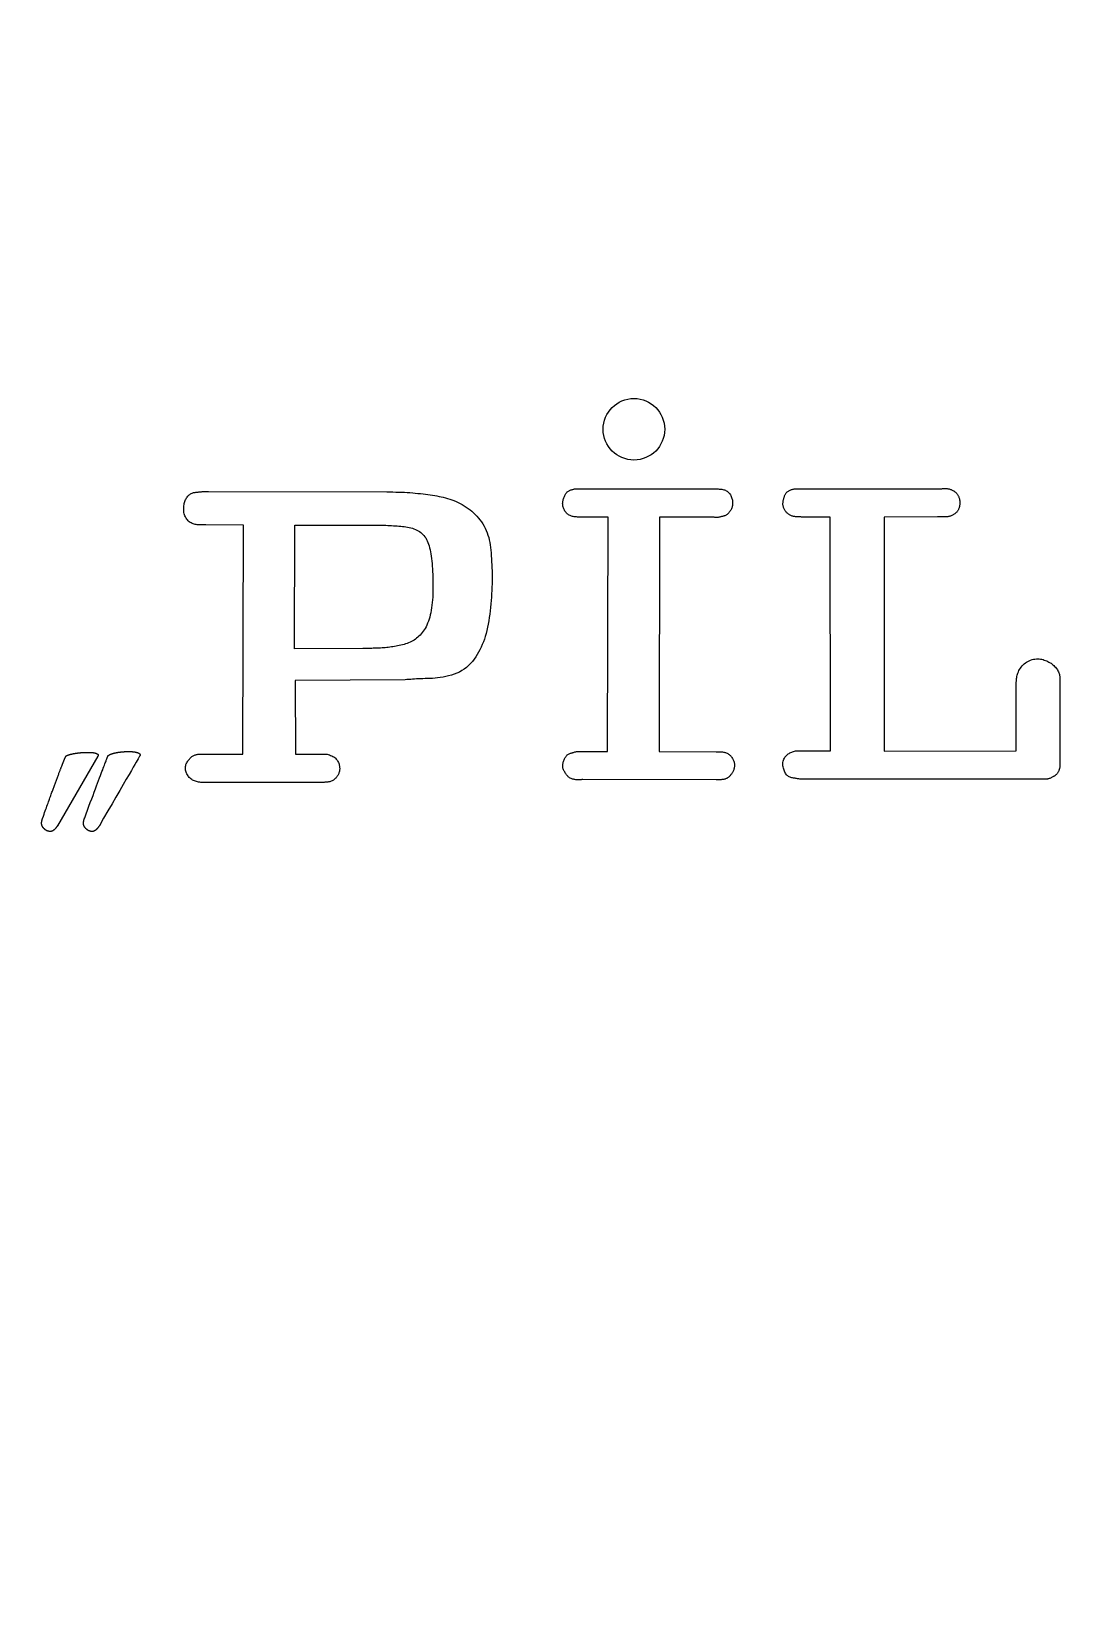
# Model space of a CAD drawing. Extents: x -19.1 to 19.1, y -19.1 to 19.1.
# Drawn here: x -3.74 to 0.5, y -12.07 to -5.72 of the extents above; entities that cross this region are included whole.
import ezdxf

# ---------------------------------------------------------------- set-up
doc = ezdxf.new("R2010")
doc.units = 0
doc.header["$LTSCALE"] = 32.67
doc.layers.add('G_OM_TRIE_D_ESQUISSE__ISO_', color=7, linetype='Continuous')
doc.layers.add('VISIBLE__ISO_', color=7, linetype='Continuous')

msp = doc.modelspace()

# ---------------------------------------------------------------- linework, layer by layer
at = {"layer": 'G_OM_TRIE_D_ESQUISSE__ISO_', "color": 7, "linetype": 'Continuous'}
msp.add_circle((0, 0), 18.9, dxfattribs=at)
at = {"layer": 'VISIBLE__ISO_', "color": 7, "linetype": 'Continuous'}
for p, q in [((-1.515, -7.5622), (-0.9849, -7.5618)), ((-0.6304, -7.5621), (-0.0646, -7.5614)), ((-3.0203, -7.5729), (-2.3009, -7.5741)), ((-1.4076, -7.6762), (-1.509, -7.6763)), ((-1.4104, -8.6221), (-1.4076, -7.6762)), ((-1.2012, -7.6762), (-1.2019, -8.6221)), ((-0.984, -7.6761), (-1.2012, -7.6762)), ((-0.5115, -7.6761), (-0.6281, -7.6755)), ((-0.5101, -8.6186), (-0.5115, -7.6761)), ((-0.2936, -7.6758), (-0.2945, -8.6206)), ((-0.0793, -7.6754), (-0.2936, -7.6758)), ((-2.8796, -7.708), (-3.0315, -7.7076)), ((-2.8822, -8.633), (-2.8796, -7.708)), ((-2.6732, -8.2076), (-2.673, -7.7087)), ((-2.673, -7.7087), (-2.3211, -7.7082)), ((-2.3975, -8.2062), (-2.6732, -8.2076)), ((-2.2274, -8.3321), (-2.6707, -8.3358)), ((-2.6707, -8.3358), (-2.6692, -8.633)), ((0.2382, -8.6186), (0.2384, -8.3562)), ((0.4152, -8.3553), (0.4148, -8.6637)), ((-3.4675, -8.6408), (-3.6303, -8.921)), ((-3.0577, -8.6326), (-2.8822, -8.633)), ((-2.6692, -8.633), (-2.5422, -8.6321)), ((-1.5151, -8.622), (-1.4104, -8.6221)), ((-1.2019, -8.6221), (-0.9719, -8.6229)), ((-0.6481, -8.6186), (-0.5101, -8.6186)), ((-0.2945, -8.6206), (0.2382, -8.6186)), ((-2.5662, -8.7463), (-3.0518, -8.7462)), ((-0.9719, -8.7362), (-1.5106, -8.735)), ((0.344, -8.7334), (-0.6314, -8.7337))]:
    msp.add_line(p, q, dxfattribs=at)
for points in [[(-1.509, -7.6763), (-1.5122, -7.6762), (-1.5155, -7.6762), (-1.5187, -7.6761), (-1.522, -7.6759), (-1.5253, -7.6758), (-1.5286, -7.6756), (-1.5319, -7.6755), (-1.5352, -7.6752), (-1.5386, -7.675), (-1.5419, -7.6746), (-1.5453, -7.6742), (-1.5487, -7.6736), (-1.552, -7.6729), (-1.5553, -7.672), (-1.5585, -7.671), (-1.5616, -7.6696), (-1.5646, -7.6681), (-1.5675, -7.6663), (-1.5703, -7.6642), (-1.573, -7.662), (-1.5756, -7.6596), (-1.578, -7.657), (-1.5802, -7.6543), (-1.5822, -7.6514), (-1.5841, -7.6484), (-1.5858, -7.6453), (-1.5873, -7.6422), (-1.5886, -7.6389), (-1.5896, -7.6356), (-1.5904, -7.6322), (-1.591, -7.6289), (-1.5914, -7.6254), (-1.5915, -7.622), (-1.5914, -7.6186), (-1.591, -7.6152), (-1.5905, -7.6118), (-1.5898, -7.6085), (-1.5889, -7.6051), (-1.588, -7.6018), (-1.5869, -7.5986), (-1.5857, -7.5953), (-1.5845, -7.5922), (-1.5831, -7.5892), (-1.5817, -7.5862), (-1.5801, -7.5834), (-1.5784, -7.5808), (-1.5766, -7.5784), (-1.5747, -7.5762), (-1.5727, -7.5742), (-1.5705, -7.5724), (-1.5682, -7.5709), (-1.5659, -7.5695), (-1.5635, -7.5683), (-1.561, -7.5672), (-1.5585, -7.5662), (-1.556, -7.5654), (-1.5535, -7.5646), (-1.551, -7.5639), (-1.5484, -7.5633), (-1.5459, -7.5628), (-1.5434, -7.5624), (-1.5409, -7.562), (-1.5383, -7.5618), (-1.5358, -7.5616), (-1.5332, -7.5615), (-1.5306, -7.5615), (-1.528, -7.5615), (-1.5254, -7.5616), (-1.5228, -7.5617), (-1.5202, -7.5619), (-1.5176, -7.562), (-1.515, -7.5622)], [(-0.9849, -7.5618), (-0.9815, -7.5618), (-0.978, -7.5618), (-0.9746, -7.5619), (-0.9711, -7.5619), (-0.9675, -7.562), (-0.964, -7.5622), (-0.9603, -7.5625), (-0.9567, -7.5628), (-0.9529, -7.5632), (-0.9491, -7.5637), (-0.9454, -7.5644), (-0.9416, -7.5653), (-0.938, -7.5664), (-0.9344, -7.5677), (-0.931, -7.5694), (-0.9278, -7.5713), (-0.9248, -7.5737), (-0.9219, -7.5763), (-0.9193, -7.5792), (-0.917, -7.5824), (-0.9148, -7.5857), (-0.9129, -7.5892), (-0.9112, -7.5928), (-0.9097, -7.5965), (-0.9084, -7.6002), (-0.9073, -7.6039), (-0.9065, -7.6076), (-0.9059, -7.6113), (-0.9055, -7.615), (-0.9054, -7.6186), (-0.9055, -7.6222), (-0.9057, -7.6257), (-0.9063, -7.6292), (-0.907, -7.6325), (-0.9079, -7.6358), (-0.909, -7.639), (-0.9103, -7.6422), (-0.9118, -7.6452), (-0.9134, -7.6481), (-0.9151, -7.6509), (-0.917, -7.6535), (-0.9189, -7.6561), (-0.921, -7.6585), (-0.9231, -7.6607), (-0.9254, -7.6628), (-0.9276, -7.6647), (-0.9299, -7.6663), (-0.9322, -7.6678), (-0.9346, -7.669), (-0.9369, -7.6701), (-0.9392, -7.671), (-0.9416, -7.6717), (-0.9439, -7.6723), (-0.9461, -7.6729), (-0.9484, -7.6734), (-0.9506, -7.6739), (-0.9528, -7.6745), (-0.955, -7.675), (-0.9571, -7.6755), (-0.9592, -7.676), (-0.9613, -7.6765), (-0.9634, -7.6769), (-0.9654, -7.6772), (-0.9675, -7.6774), (-0.9696, -7.6775), (-0.9716, -7.6775), (-0.9737, -7.6774), (-0.9757, -7.6772), (-0.9778, -7.677), (-0.9799, -7.6767), (-0.9819, -7.6764), (-0.984, -7.6761)], [(-0.6281, -7.6755), (-0.6304, -7.6754), (-0.6327, -7.6753), (-0.6351, -7.6753), (-0.6374, -7.6752), (-0.6398, -7.6751), (-0.6422, -7.675), (-0.6446, -7.6748), (-0.6471, -7.6747), (-0.6496, -7.6745), (-0.6521, -7.6743), (-0.6547, -7.674), (-0.6573, -7.6736), (-0.6599, -7.6731), (-0.6625, -7.6725), (-0.6651, -7.6718), (-0.6677, -7.6709), (-0.6703, -7.6698), (-0.6729, -7.6685), (-0.6754, -7.667), (-0.6779, -7.6654), (-0.6804, -7.6637), (-0.6827, -7.6618), (-0.685, -7.6598), (-0.6872, -7.6576), (-0.6893, -7.6554), (-0.6913, -7.6531), (-0.6932, -7.6506), (-0.6949, -7.6481), (-0.6965, -7.6456), (-0.6979, -7.643), (-0.6991, -7.6404), (-0.7001, -7.6377), (-0.7009, -7.635), (-0.7016, -7.6323), (-0.7021, -7.6296), (-0.7024, -7.627), (-0.7025, -7.6243), (-0.7025, -7.6217), (-0.7024, -7.6191), (-0.7022, -7.6166), (-0.7019, -7.6141), (-0.7016, -7.6116), (-0.7011, -7.6092), (-0.7006, -7.6068), (-0.7, -7.6044), (-0.6994, -7.602), (-0.6987, -7.5996), (-0.698, -7.5972), (-0.6973, -7.5948), (-0.6965, -7.5923), (-0.6957, -7.5899), (-0.6947, -7.5875), (-0.6937, -7.5851), (-0.6924, -7.5828), (-0.691, -7.5806), (-0.6893, -7.5784), (-0.6875, -7.5764), (-0.6854, -7.5745), (-0.6831, -7.5727), (-0.6807, -7.571), (-0.6782, -7.5695), (-0.6755, -7.5681), (-0.6729, -7.5668), (-0.6702, -7.5657), (-0.6675, -7.5647), (-0.6648, -7.5639), (-0.6621, -7.5632), (-0.6595, -7.5626), (-0.6569, -7.5621), (-0.6543, -7.5618), (-0.6517, -7.5615), (-0.6492, -7.5613), (-0.6468, -7.5613), (-0.6444, -7.5612), (-0.642, -7.5613), (-0.6396, -7.5614), (-0.6373, -7.5615), (-0.635, -7.5617), (-0.6327, -7.5619), (-0.6304, -7.5621)], [(-0.0646, -7.5614), (-0.0618, -7.5612), (-0.059, -7.561), (-0.0562, -7.5608), (-0.0534, -7.5606), (-0.0506, -7.5605), (-0.0479, -7.5605), (-0.0451, -7.5606), (-0.0424, -7.5607), (-0.0397, -7.561), (-0.0371, -7.5613), (-0.0344, -7.5618), (-0.0318, -7.5623), (-0.0292, -7.563), (-0.0267, -7.5638), (-0.0242, -7.5647), (-0.0218, -7.5656), (-0.0194, -7.5667), (-0.017, -7.5679), (-0.0147, -7.5692), (-0.0125, -7.5705), (-0.0104, -7.572), (-0.0083, -7.5736), (-0.0063, -7.5752), (-0.0044, -7.577), (-0.0026, -7.5789), (-0.0009, -7.5808), (0.0007, -7.5828), (0.0022, -7.585), (0.0036, -7.5872), (0.0049, -7.5894), (0.006, -7.5918), (0.0071, -7.5942), (0.008, -7.5966), (0.0088, -7.5991), (0.0095, -7.6017), (0.0101, -7.6043), (0.0106, -7.6069), (0.011, -7.6094), (0.0112, -7.612), (0.0114, -7.6145), (0.0114, -7.617), (0.0114, -7.6195), (0.0113, -7.6219), (0.0111, -7.6244), (0.0108, -7.6267), (0.0104, -7.6291), (0.01, -7.6315), (0.0094, -7.6338), (0.0089, -7.6362), (0.0082, -7.6386), (0.0075, -7.6409), (0.0066, -7.6432), (0.0057, -7.6454), (0.0046, -7.6476), (0.0034, -7.6498), (0.002, -7.6518), (0.0005, -7.6538), (-0.0011, -7.6557), (-0.0029, -7.6575), (-0.0048, -7.6592), (-0.0068, -7.6608), (-0.0089, -7.6624), (-0.0112, -7.6639), (-0.0135, -7.6654), (-0.0159, -7.6668), (-0.0184, -7.6681), (-0.0209, -7.6694), (-0.0235, -7.6705), (-0.0262, -7.6716), (-0.0289, -7.6725), (-0.0316, -7.6733), (-0.0344, -7.6739), (-0.0372, -7.6744), (-0.04, -7.6747), (-0.0429, -7.675), (-0.0457, -7.6751), (-0.0485, -7.6751), (-0.0514, -7.6751), (-0.0542, -7.6751), (-0.0571, -7.6751), (-0.0599, -7.6751), (-0.0627, -7.6751), (-0.0655, -7.6751), (-0.0682, -7.6751), (-0.071, -7.6752), (-0.0738, -7.6752), (-0.0765, -7.6753), (-0.0793, -7.6754)], [(-3.0315, -7.7076), (-3.0347, -7.7077), (-3.038, -7.7077), (-3.0413, -7.7077), (-3.0446, -7.7077), (-3.048, -7.7077), (-3.0515, -7.7076), (-3.0551, -7.7075), (-3.0589, -7.7073), (-3.0627, -7.7071), (-3.0667, -7.7067), (-3.0707, -7.7062), (-3.0748, -7.7055), (-3.0789, -7.7046), (-3.083, -7.7033), (-3.0871, -7.7017), (-3.0911, -7.6996), (-3.0949, -7.6972), (-3.0987, -7.6943), (-3.1022, -7.6911), (-3.1056, -7.6875), (-3.1087, -7.6837), (-3.1115, -7.6796), (-3.1139, -7.6754), (-3.116, -7.671), (-3.1177, -7.6665), (-3.119, -7.662), (-3.12, -7.6574), (-3.1206, -7.6528), (-3.121, -7.6481), (-3.121, -7.6435), (-3.1209, -7.6389), (-3.1206, -7.6344), (-3.1201, -7.6299), (-3.1194, -7.6255), (-3.1185, -7.6213), (-3.1175, -7.6171), (-3.1162, -7.613), (-3.1148, -7.6091), (-3.1131, -7.6053), (-3.1112, -7.6017), (-3.1091, -7.5983), (-3.1068, -7.595), (-3.1043, -7.5919), (-3.1017, -7.5891), (-3.0989, -7.5865), (-3.096, -7.5842), (-3.0931, -7.5822), (-3.0901, -7.5804), (-3.087, -7.5791), (-3.084, -7.5779), (-3.0809, -7.5771), (-3.0779, -7.5764), (-3.0748, -7.5759), (-3.0718, -7.5755), (-3.0688, -7.5752), (-3.0659, -7.5749), (-3.063, -7.5746), (-3.0601, -7.5743), (-3.0573, -7.574), (-3.0545, -7.5737), (-3.0518, -7.5734), (-3.049, -7.5732), (-3.0462, -7.573), (-3.0434, -7.5728), (-3.0406, -7.5727), (-3.0378, -7.5727), (-3.0349, -7.5726), (-3.032, -7.5727), (-3.0291, -7.5727), (-3.0262, -7.5728), (-3.0232, -7.5729), (-3.0203, -7.5729)], [(-2.3009, -7.5741), (-2.289, -7.5743), (-2.2771, -7.5745), (-2.2653, -7.5747), (-2.2535, -7.575), (-2.2418, -7.5753), (-2.2303, -7.5758), (-2.219, -7.5764), (-2.2078, -7.5771), (-2.1968, -7.5779), (-2.1861, -7.5789), (-2.1755, -7.58), (-2.1652, -7.5812), (-2.1551, -7.5824), (-2.1452, -7.5838), (-2.1356, -7.5851), (-2.1261, -7.5864), (-2.1169, -7.5878), (-2.1079, -7.5892), (-2.0991, -7.5906), (-2.0904, -7.5922), (-2.0817, -7.5939), (-2.0732, -7.5958), (-2.0646, -7.5979), (-2.0561, -7.6003), (-2.0475, -7.603), (-2.039, -7.606), (-2.0304, -7.6092), (-2.0219, -7.6128), (-2.0134, -7.6167), (-2.005, -7.6209), (-1.9968, -7.6255), (-1.9887, -7.6303), (-1.9807, -7.6354), (-1.973, -7.6408), (-1.9654, -7.6465), (-1.9581, -7.6525), (-1.951, -7.6589), (-1.9441, -7.6656), (-1.9375, -7.6725), (-1.9312, -7.6798), (-1.9251, -7.6875), (-1.9194, -7.6954), (-1.914, -7.7036), (-1.9089, -7.7121), (-1.9043, -7.7208), (-1.9001, -7.7298), (-1.8963, -7.739), (-1.8929, -7.7484), (-1.8901, -7.758), (-1.8877, -7.7679), (-1.8857, -7.7779), (-1.884, -7.7882), (-1.8826, -7.7987), (-1.8814, -7.8095), (-1.8804, -7.8206), (-1.8796, -7.832), (-1.8788, -7.8437), (-1.8781, -7.8557), (-1.8775, -7.868), (-1.877, -7.8804), (-1.8766, -7.8931), (-1.8764, -7.906), (-1.8763, -7.919), (-1.8763, -7.9322), (-1.8766, -7.9454), (-1.8769, -7.9588), (-1.8775, -7.9722), (-1.8782, -7.9856), (-1.879, -7.9992), (-1.88, -8.0128), (-1.8812, -8.0264), (-1.8826, -8.04), (-1.8841, -8.0536), (-1.8858, -8.0673), (-1.8877, -8.0808), (-1.8898, -8.0941), (-1.8921, -8.1073), (-1.8947, -8.1202), (-1.8975, -8.1328), (-1.9006, -8.1451), (-1.9039, -8.157), (-1.9075, -8.1685), (-1.9115, -8.1796), (-1.9157, -8.1904), (-1.9203, -8.2009), (-1.9253, -8.2111), (-1.9306, -8.221), (-1.9363, -8.2307), (-1.9424, -8.2402), (-1.9489, -8.2494), (-1.9559, -8.2583), (-1.9633, -8.2667), (-1.9712, -8.2747), (-1.9796, -8.2822), (-1.9886, -8.2891), (-1.998, -8.2954), (-2.008, -8.3009), (-2.0185, -8.3058), (-2.0293, -8.3101), (-2.0404, -8.3138), (-2.0516, -8.3169), (-2.0629, -8.3195), (-2.0741, -8.3217), (-2.0852, -8.3235), (-2.096, -8.3248), (-2.1066, -8.3259), (-2.1169, -8.3266), (-2.1269, -8.3272), (-2.1366, -8.3276), (-2.1461, -8.3278), (-2.1552, -8.3281), (-2.1641, -8.3283), (-2.1727, -8.3287), (-2.181, -8.329), (-2.1891, -8.3295), (-2.197, -8.33), (-2.2047, -8.3305), (-2.2123, -8.331), (-2.2199, -8.3316), (-2.2274, -8.3321)], [(-2.3211, -7.7082), (-2.3133, -7.7086), (-2.3055, -7.709), (-2.2977, -7.7093), (-2.2899, -7.7097), (-2.2823, -7.7101), (-2.2746, -7.7106), (-2.2671, -7.7111), (-2.2597, -7.7116), (-2.2523, -7.7121), (-2.2451, -7.7127), (-2.238, -7.7134), (-2.231, -7.7143), (-2.2242, -7.7152), (-2.2175, -7.7164), (-2.2109, -7.7177), (-2.2044, -7.7193), (-2.1981, -7.7211), (-2.1919, -7.7231), (-2.186, -7.7254), (-2.1802, -7.728), (-2.1747, -7.7309), (-2.1694, -7.7341), (-2.1644, -7.7376), (-2.1598, -7.7414), (-2.1555, -7.7456), (-2.1514, -7.7501), (-2.1477, -7.7549), (-2.1443, -7.7601), (-2.1411, -7.7657), (-2.1382, -7.7717), (-2.1355, -7.778), (-2.1331, -7.7848), (-2.1308, -7.7919), (-2.1287, -7.7995), (-2.1268, -7.8075), (-2.125, -7.8158), (-2.1234, -7.8246), (-2.122, -7.8337), (-2.1207, -7.8432), (-2.1195, -7.8531), (-2.1185, -7.8634), (-2.1176, -7.874), (-2.1168, -7.8848), (-2.1162, -7.8959), (-2.1157, -7.9072), (-2.1153, -7.9186), (-2.115, -7.9301), (-2.1149, -7.9417), (-2.1148, -7.9533), (-2.1149, -7.9649), (-2.1151, -7.9764), (-2.1155, -7.9878), (-2.1161, -7.9991), (-2.1168, -8.0101), (-2.1178, -8.021), (-2.1189, -8.0316), (-2.1203, -8.0419), (-2.1219, -8.0519), (-2.1237, -8.0615), (-2.1258, -8.0708), (-2.1281, -8.0798), (-2.1306, -8.0883), (-2.1333, -8.0964), (-2.1363, -8.1042), (-2.1394, -8.1114), (-2.1428, -8.1183), (-2.1464, -8.1248), (-2.1502, -8.1309), (-2.1541, -8.1366), (-2.1582, -8.142), (-2.1624, -8.1471), (-2.1668, -8.152), (-2.1713, -8.1565), (-2.176, -8.1609), (-2.1808, -8.1649), (-2.1857, -8.1687), (-2.1908, -8.1722), (-2.1961, -8.1754), (-2.2016, -8.1784), (-2.2072, -8.1811), (-2.2131, -8.1836), (-2.2192, -8.1857), (-2.2254, -8.1877), (-2.2317, -8.1895), (-2.2381, -8.1911), (-2.2445, -8.1926), (-2.251, -8.1939), (-2.2575, -8.1952), (-2.2639, -8.1965), (-2.2702, -8.1977), (-2.2766, -8.1988), (-2.2829, -8.1998), (-2.2892, -8.2008), (-2.2955, -8.2017), (-2.3017, -8.2024), (-2.308, -8.2031), (-2.3143, -8.2036), (-2.3205, -8.204), (-2.3268, -8.2044), (-2.3329, -8.2047), (-2.339, -8.2049), (-2.345, -8.205), (-2.3508, -8.2052), (-2.3565, -8.2053), (-2.362, -8.2054), (-2.3674, -8.2055), (-2.3726, -8.2056), (-2.3777, -8.2057), (-2.3828, -8.2059), (-2.3877, -8.206), (-2.3927, -8.2061), (-2.3975, -8.2062)], [(0.2384, -8.3562), (0.2385, -8.3538), (0.2386, -8.3513), (0.2387, -8.3487), (0.2389, -8.3461), (0.239, -8.3433), (0.2393, -8.3404), (0.2395, -8.3373), (0.2398, -8.334), (0.2402, -8.3304), (0.2407, -8.3266), (0.2413, -8.3226), (0.2421, -8.3185), (0.2431, -8.3141), (0.2444, -8.3096), (0.246, -8.305), (0.2479, -8.3003), (0.2501, -8.2955), (0.2528, -8.2907), (0.2558, -8.2859), (0.2591, -8.2812), (0.2628, -8.2766), (0.2668, -8.2723), (0.2711, -8.2682), (0.2758, -8.2644), (0.2808, -8.261), (0.286, -8.2579), (0.2915, -8.2552), (0.2971, -8.2529), (0.3028, -8.2511), (0.3086, -8.2496), (0.3144, -8.2486), (0.3202, -8.248), (0.3258, -8.2479), (0.3314, -8.2481), (0.3368, -8.2488), (0.3421, -8.2497), (0.3473, -8.251), (0.3524, -8.2526), (0.3573, -8.2544), (0.3621, -8.2564), (0.3667, -8.2585), (0.3712, -8.2608), (0.3755, -8.2633), (0.3796, -8.2659), (0.3835, -8.2687), (0.3872, -8.2717), (0.3907, -8.2748), (0.394, -8.2781), (0.3971, -8.2815), (0.4, -8.2851), (0.4026, -8.2887), (0.405, -8.2925), (0.4072, -8.2962), (0.409, -8.3), (0.4106, -8.3038), (0.412, -8.3075), (0.413, -8.3112), (0.4139, -8.3147), (0.4144, -8.3182), (0.4149, -8.3216), (0.4151, -8.3249), (0.4153, -8.328), (0.4153, -8.3311), (0.4154, -8.3341), (0.4154, -8.337), (0.4154, -8.3398), (0.4153, -8.3425), (0.4153, -8.3451), (0.4153, -8.3477), (0.4153, -8.3502), (0.4152, -8.3528), (0.4152, -8.3553)], [(-3.6896, -8.889), (-3.6871, -8.8821), (-3.6846, -8.8752), (-3.6822, -8.8683), (-3.6798, -8.8615), (-3.6774, -8.8549), (-3.675, -8.8484), (-3.6727, -8.842), (-3.6705, -8.8359), (-3.6684, -8.83), (-3.6663, -8.8242), (-3.6643, -8.8187), (-3.6624, -8.8134), (-3.6606, -8.8083), (-3.6588, -8.8034), (-3.6571, -8.7987), (-3.6555, -8.7942), (-3.6539, -8.7899), (-3.6524, -8.7857), (-3.6509, -8.7817), (-3.6495, -8.7777), (-3.6481, -8.7739), (-3.6467, -8.7701), (-3.6453, -8.7664), (-3.644, -8.7627), (-3.6426, -8.7591), (-3.6413, -8.7554), (-3.6399, -8.7517), (-3.6386, -8.7481), (-3.6372, -8.7444), (-3.6359, -8.7408), (-3.6345, -8.7372), (-3.6332, -8.7335), (-3.6318, -8.73), (-3.6305, -8.7264), (-3.6292, -8.7229), (-3.6279, -8.7195), (-3.6266, -8.7161), (-3.6254, -8.7129), (-3.6242, -8.7097), (-3.6231, -8.7067), (-3.622, -8.7038), (-3.621, -8.7011), (-3.62, -8.6985), (-3.619, -8.696), (-3.6181, -8.6936), (-3.6172, -8.6913), (-3.6164, -8.6892), (-3.6156, -8.687), (-3.6148, -8.685), (-3.614, -8.683), (-3.6133, -8.6812), (-3.6126, -8.6793), (-3.6119, -8.6776), (-3.6112, -8.6759), (-3.6106, -8.6743), (-3.61, -8.6727), (-3.6094, -8.6712), (-3.6088, -8.6698), (-3.6083, -8.6685), (-3.6078, -8.6672), (-3.6073, -8.666), (-3.6068, -8.6648), (-3.6063, -8.6637), (-3.6059, -8.6626), (-3.6055, -8.6617), (-3.6051, -8.6607), (-3.6048, -8.6598), (-3.6044, -8.659), (-3.6041, -8.6582), (-3.6038, -8.6574), (-3.6034, -8.6567), (-3.6031, -8.6559), (-3.6028, -8.6552), (-3.6025, -8.6545), (-3.6022, -8.6538), (-3.602, -8.6532), (-3.6017, -8.6525), (-3.6014, -8.6519), (-3.6011, -8.6512), (-3.6009, -8.6506), (-3.6006, -8.65), (-3.6003, -8.6495), (-3.6001, -8.6489), (-3.5998, -8.6484), (-3.5996, -8.6479), (-3.5994, -8.6474), (-3.5992, -8.6469), (-3.5989, -8.6464), (-3.5987, -8.6459), (-3.5985, -8.6455), (-3.5983, -8.6451), (-3.5981, -8.6447), (-3.5979, -8.6443), (-3.5977, -8.6439), (-3.5975, -8.6435), (-3.5974, -8.6432), (-3.5972, -8.6429), (-3.597, -8.6425), (-3.5968, -8.6422), (-3.5966, -8.6419), (-3.5964, -8.6416), (-3.5963, -8.6413), (-3.5961, -8.641), (-3.5959, -8.6408)], [(-3.5959, -8.6408), (-3.5957, -8.6406), (-3.5956, -8.6404), (-3.5954, -8.6402), (-3.5952, -8.64), (-3.595, -8.6398), (-3.5948, -8.6397), (-3.5946, -8.6395), (-3.5944, -8.6393), (-3.5942, -8.6391), (-3.5939, -8.639), (-3.5937, -8.6388), (-3.5935, -8.6386), (-3.5932, -8.6385), (-3.5929, -8.6383), (-3.5926, -8.6382), (-3.5924, -8.638), (-3.5921, -8.6379), (-3.5918, -8.6377), (-3.5914, -8.6375), (-3.5911, -8.6374), (-3.5908, -8.6372), (-3.5904, -8.6371), (-3.5901, -8.6369), (-3.5897, -8.6368), (-3.5894, -8.6366), (-3.589, -8.6365), (-3.5886, -8.6363), (-3.5882, -8.6361), (-3.5878, -8.636), (-3.5874, -8.6358), (-3.587, -8.6357), (-3.5866, -8.6355), (-3.5861, -8.6354), (-3.5857, -8.6352), (-3.5852, -8.6351), (-3.5847, -8.6349), (-3.5842, -8.6348), (-3.5837, -8.6346), (-3.5832, -8.6344), (-3.5826, -8.6343), (-3.582, -8.6341), (-3.5813, -8.6339), (-3.5806, -8.6337), (-3.5799, -8.6335), (-3.5792, -8.6333), (-3.5784, -8.6331), (-3.5776, -8.6329), (-3.5767, -8.6327), (-3.5758, -8.6325), (-3.5749, -8.6323), (-3.5739, -8.632), (-3.5729, -8.6318), (-3.5719, -8.6316), (-3.5708, -8.6313), (-3.5696, -8.6311), (-3.5685, -8.6309), (-3.5673, -8.6306), (-3.566, -8.6304), (-3.5648, -8.6302), (-3.5634, -8.63), (-3.5621, -8.6297), (-3.5608, -8.6295), (-3.5594, -8.6293), (-3.558, -8.6291), (-3.5566, -8.6288), (-3.5552, -8.6286), (-3.5537, -8.6284), (-3.5523, -8.6282), (-3.5508, -8.628), (-3.5494, -8.6278), (-3.5479, -8.6276), (-3.5464, -8.6275), (-3.5449, -8.6273), (-3.5434, -8.6271), (-3.5419, -8.627), (-3.5404, -8.6268), (-3.5389, -8.6267), (-3.5374, -8.6265), (-3.5358, -8.6264), (-3.5343, -8.6262), (-3.5328, -8.6261), (-3.5313, -8.626), (-3.5297, -8.6259), (-3.5282, -8.6258), (-3.5267, -8.6257), (-3.5252, -8.6256), (-3.5236, -8.6255), (-3.5221, -8.6254), (-3.5206, -8.6253), (-3.5191, -8.6253), (-3.5176, -8.6252), (-3.5161, -8.6252), (-3.5146, -8.6251), (-3.5132, -8.6251), (-3.5117, -8.6251), (-3.5103, -8.6251), (-3.5088, -8.6251), (-3.5074, -8.6251), (-3.506, -8.6251), (-3.5046, -8.6251), (-3.5032, -8.6251), (-3.5019, -8.6251), (-3.5006, -8.6252), (-3.4993, -8.6252), (-3.4981, -8.6253), (-3.4969, -8.6253), (-3.4957, -8.6254), (-3.4946, -8.6254), (-3.4935, -8.6255), (-3.4925, -8.6256), (-3.4915, -8.6257), (-3.4905, -8.6258), (-3.4896, -8.6259), (-3.4887, -8.626), (-3.4879, -8.6261), (-3.4871, -8.6262), (-3.4863, -8.6263), (-3.4856, -8.6264), (-3.4848, -8.6265), (-3.4842, -8.6266), (-3.4835, -8.6267), (-3.4829, -8.6268), (-3.4823, -8.6269), (-3.4818, -8.627), (-3.4812, -8.6271), (-3.4807, -8.6272), (-3.4802, -8.6273), (-3.4797, -8.6274), (-3.4792, -8.6275), (-3.4788, -8.6276), (-3.4783, -8.6277), (-3.4778, -8.6279), (-3.4774, -8.628), (-3.4769, -8.6281), (-3.4765, -8.6282), (-3.476, -8.6284), (-3.4756, -8.6285), (-3.4752, -8.6286), (-3.4748, -8.6288), (-3.4744, -8.6289), (-3.474, -8.629), (-3.4736, -8.6292), (-3.4732, -8.6293), (-3.4729, -8.6295), (-3.4725, -8.6296), (-3.4722, -8.6298), (-3.4718, -8.63), (-3.4715, -8.6301), (-3.4712, -8.6303), (-3.4709, -8.6305), (-3.4705, -8.6306), (-3.4703, -8.6308), (-3.47, -8.631), (-3.4697, -8.6312), (-3.4694, -8.6314), (-3.4692, -8.6316), (-3.4689, -8.6317), (-3.4687, -8.6319), (-3.4684, -8.6322), (-3.4682, -8.6324), (-3.468, -8.6326), (-3.4678, -8.6328), (-3.4676, -8.633), (-3.4675, -8.6332), (-3.4673, -8.6335), (-3.4671, -8.6337), (-3.467, -8.6339), (-3.4669, -8.6342), (-3.4667, -8.6344), (-3.4666, -8.6347), (-3.4665, -8.6349), (-3.4665, -8.6352), (-3.4664, -8.6354), (-3.4663, -8.6357), (-3.4663, -8.636), (-3.4663, -8.6363), (-3.4662, -8.6365), (-3.4662, -8.6368), (-3.4663, -8.6371), (-3.4663, -8.6374), (-3.4663, -8.6377), (-3.4664, -8.638), (-3.4664, -8.6382), (-3.4665, -8.6385), (-3.4666, -8.6388), (-3.4667, -8.6391), (-3.4668, -8.6394), (-3.467, -8.6396), (-3.4671, -8.6399), (-3.4672, -8.6402), (-3.4674, -8.6405), (-3.4675, -8.6408)], [(-3.5205, -8.889), (-3.5147, -8.8735), (-3.509, -8.8581), (-3.5033, -8.8429), (-3.4977, -8.8279), (-3.4922, -8.8133), (-3.4869, -8.7993), (-3.4819, -8.7857), (-3.477, -8.7728), (-3.4725, -8.7607), (-3.4682, -8.7493), (-3.4642, -8.7386), (-3.4604, -8.7285), (-3.4569, -8.7192), (-3.4536, -8.7106), (-3.4506, -8.7026), (-3.4478, -8.6952), (-3.4453, -8.6884), (-3.4429, -8.6822), (-3.4408, -8.6766), (-3.4389, -8.6716), (-3.4372, -8.6671), (-3.4357, -8.6631), (-3.4343, -8.6596), (-3.4332, -8.6565), (-3.4322, -8.6539), (-3.4313, -8.6517), (-3.4306, -8.6499), (-3.43, -8.6484), (-3.4296, -8.6471), (-3.4291, -8.6461), (-3.4288, -8.6452), (-3.4285, -8.6445), (-3.4283, -8.6438), (-3.428, -8.6432), (-3.4278, -8.6427), (-3.4277, -8.6423), (-3.4275, -8.6419), (-3.4273, -8.6415), (-3.4272, -8.6411), (-3.427, -8.6408)], [(-3.2986, -8.6408), (-3.3015, -8.6459), (-3.3047, -8.6514), (-3.3084, -8.6577), (-3.3127, -8.6652), (-3.3179, -8.6743), (-3.3243, -8.6852), (-3.332, -8.6985), (-3.3413, -8.7146), (-3.3524, -8.7336), (-3.365, -8.7553), (-3.379, -8.7794), (-3.3941, -8.8054), (-3.4101, -8.8329), (-3.4268, -8.8616), (-3.4439, -8.8911), (-3.4613, -8.921)], [(-3.427, -8.6408), (-3.4269, -8.6405), (-3.4268, -8.6402), (-3.4266, -8.64), (-3.4265, -8.6397), (-3.4263, -8.6395), (-3.4261, -8.6392), (-3.426, -8.639), (-3.4258, -8.6388), (-3.4256, -8.6385), (-3.4254, -8.6383), (-3.4251, -8.6381), (-3.4249, -8.6378), (-3.4247, -8.6376), (-3.4244, -8.6374), (-3.4241, -8.6372), (-3.4239, -8.637), (-3.4236, -8.6368), (-3.4233, -8.6365), (-3.423, -8.6363), (-3.4227, -8.6361), (-3.4223, -8.6359), (-3.422, -8.6357), (-3.4217, -8.6355), (-3.4213, -8.6353), (-3.421, -8.6351), (-3.4206, -8.6349), (-3.4202, -8.6347), (-3.4198, -8.6345), (-3.4194, -8.6343), (-3.419, -8.6341), (-3.4186, -8.6339), (-3.4182, -8.6337), (-3.4178, -8.6335), (-3.4173, -8.6333), (-3.4169, -8.6331), (-3.4164, -8.6329), (-3.4159, -8.6327), (-3.4154, -8.6325), (-3.4149, -8.6322), (-3.4143, -8.632), (-3.4137, -8.6318), (-3.413, -8.6316), (-3.4124, -8.6313), (-3.4117, -8.6311), (-3.4109, -8.6308), (-3.4101, -8.6306), (-3.4093, -8.6303), (-3.4084, -8.63), (-3.4076, -8.6298), (-3.4066, -8.6295), (-3.4056, -8.6292), (-3.4046, -8.629), (-3.4036, -8.6287), (-3.4025, -8.6284), (-3.4014, -8.6281), (-3.4002, -8.6279), (-3.399, -8.6276), (-3.3977, -8.6273), (-3.3964, -8.627), (-3.3951, -8.6268), (-3.3938, -8.6265), (-3.3924, -8.6262), (-3.391, -8.626), (-3.3896, -8.6257), (-3.3882, -8.6255), (-3.3867, -8.6253), (-3.3853, -8.625), (-3.3838, -8.6248), (-3.3824, -8.6246), (-3.3809, -8.6244), (-3.3794, -8.6242), (-3.3779, -8.624), (-3.3764, -8.6238), (-3.3748, -8.6236), (-3.3733, -8.6235), (-3.3718, -8.6233), (-3.3703, -8.6231), (-3.3687, -8.623), (-3.3672, -8.6228), (-3.3656, -8.6227), (-3.3641, -8.6226), (-3.3625, -8.6225), (-3.361, -8.6224), (-3.3594, -8.6223), (-3.3579, -8.6222), (-3.3563, -8.6221), (-3.3548, -8.622), (-3.3533, -8.622), (-3.3517, -8.6219), (-3.3502, -8.6219), (-3.3487, -8.6218), (-3.3472, -8.6218), (-3.3456, -8.6218), (-3.3442, -8.6218), (-3.3427, -8.6218), (-3.3412, -8.6218), (-3.3397, -8.6218), (-3.3383, -8.6219), (-3.3368, -8.6219), (-3.3354, -8.6219), (-3.334, -8.622), (-3.3327, -8.6221), (-3.3314, -8.6221), (-3.3301, -8.6222), (-3.3288, -8.6223), (-3.3276, -8.6224), (-3.3264, -8.6225), (-3.3253, -8.6226), (-3.3242, -8.6227), (-3.3232, -8.6228), (-3.3222, -8.623), (-3.3212, -8.6231), (-3.3202, -8.6232), (-3.3193, -8.6234), (-3.3185, -8.6235), (-3.3177, -8.6236), (-3.3169, -8.6238), (-3.3161, -8.6239), (-3.3154, -8.624), (-3.3147, -8.6242), (-3.3141, -8.6243), (-3.3135, -8.6244), (-3.3129, -8.6246), (-3.3123, -8.6247), (-3.3118, -8.6248), (-3.3113, -8.625), (-3.3107, -8.6251), (-3.3102, -8.6252), (-3.3098, -8.6254), (-3.3093, -8.6255), (-3.3088, -8.6256), (-3.3083, -8.6258), (-3.3079, -8.6259), (-3.3074, -8.6261), (-3.307, -8.6263), (-3.3065, -8.6264), (-3.3061, -8.6266), (-3.3057, -8.6267), (-3.3053, -8.6269), (-3.3049, -8.6271), (-3.3045, -8.6273), (-3.3041, -8.6274), (-3.3037, -8.6276), (-3.3034, -8.6278), (-3.303, -8.628), (-3.3027, -8.6282), (-3.3023, -8.6284), (-3.302, -8.6286), (-3.3017, -8.6288), (-3.3013, -8.629), (-3.301, -8.6292), (-3.3008, -8.6294), (-3.3005, -8.6296), (-3.3002, -8.6298), (-3.2999, -8.6301), (-3.2997, -8.6303), (-3.2994, -8.6305), (-3.2992, -8.6307), (-3.299, -8.631), (-3.2988, -8.6312), (-3.2986, -8.6315), (-3.2984, -8.6317), (-3.2982, -8.632), (-3.298, -8.6322), (-3.2979, -8.6325), (-3.2977, -8.6328), (-3.2976, -8.633), (-3.2975, -8.6333), (-3.2974, -8.6336), (-3.2973, -8.6339), (-3.2972, -8.6342), (-3.2971, -8.6345), (-3.2971, -8.6348), (-3.2971, -8.6351), (-3.297, -8.6354), (-3.297, -8.6357), (-3.297, -8.636), (-3.297, -8.6363), (-3.2971, -8.6366), (-3.2971, -8.637), (-3.2972, -8.6373), (-3.2972, -8.6376), (-3.2973, -8.6379), (-3.2974, -8.6382), (-3.2975, -8.6386), (-3.2977, -8.6389), (-3.2978, -8.6392), (-3.2979, -8.6395), (-3.2981, -8.6398), (-3.2982, -8.6401), (-3.2984, -8.6404), (-3.2986, -8.6408)], [(-3.0518, -8.7462), (-3.0563, -8.7455), (-3.0607, -8.7448), (-3.065, -8.7439), (-3.0693, -8.743), (-3.0735, -8.7418), (-3.0775, -8.7405), (-3.0815, -8.7389), (-3.0852, -8.737), (-3.0887, -8.7348), (-3.0921, -8.7322), (-3.0952, -8.7294), (-3.0982, -8.7264), (-3.1009, -8.7231), (-3.1034, -8.7197), (-3.1056, -8.7162), (-3.1076, -8.7125), (-3.1094, -8.7088), (-3.1109, -8.7051), (-3.1122, -8.7013), (-3.1131, -8.6974), (-3.1137, -8.6936), (-3.114, -8.6898), (-3.114, -8.686), (-3.1136, -8.6822), (-3.1128, -8.6785), (-3.1117, -8.6748), (-3.1103, -8.6712), (-3.1086, -8.6678), (-3.1068, -8.6644), (-3.1047, -8.6611), (-3.1025, -8.6579), (-3.1003, -8.6549), (-3.0979, -8.6521), (-3.0955, -8.6494), (-3.0931, -8.6469), (-3.0906, -8.6445), (-3.0881, -8.6424), (-3.0855, -8.6405), (-3.0829, -8.6389), (-3.0803, -8.6374), (-3.0775, -8.6363), (-3.0748, -8.6353), (-3.072, -8.6346), (-3.0692, -8.634), (-3.0663, -8.6335), (-3.0635, -8.6331), (-3.0606, -8.6328), (-3.0577, -8.6326)], [(-2.5422, -8.6321), (-2.5374, -8.6339), (-2.5327, -8.6357), (-2.5281, -8.6376), (-2.5236, -8.6395), (-2.5193, -8.6416), (-2.5153, -8.6439), (-2.5115, -8.6464), (-2.5082, -8.6491), (-2.5052, -8.6521), (-2.5026, -8.6553), (-2.5003, -8.6586), (-2.4983, -8.6621), (-2.4967, -8.6657), (-2.4953, -8.6692), (-2.4941, -8.6728), (-2.4932, -8.6763), (-2.4925, -8.6798), (-2.4919, -8.6831), (-2.4915, -8.6863), (-2.4913, -8.6895), (-2.4913, -8.6926), (-2.4915, -8.6956), (-2.4919, -8.6986), (-2.4925, -8.7015), (-2.4932, -8.7045), (-2.4942, -8.7074), (-2.4953, -8.7102), (-2.4965, -8.713), (-2.498, -8.7158), (-2.4995, -8.7185), (-2.5013, -8.7211), (-2.5031, -8.7237), (-2.5051, -8.7263), (-2.5072, -8.7287), (-2.5095, -8.731), (-2.5118, -8.7332), (-2.5143, -8.7353), (-2.5168, -8.7372), (-2.5195, -8.7389), (-2.5222, -8.7404), (-2.5251, -8.7416), (-2.528, -8.7427), (-2.5309, -8.7435), (-2.5338, -8.7442), (-2.5368, -8.7447), (-2.5397, -8.7452), (-2.5426, -8.7455), (-2.5455, -8.7457), (-2.5482, -8.7459), (-2.5509, -8.7461), (-2.5536, -8.7462), (-2.5562, -8.7462), (-2.5587, -8.7463), (-2.5612, -8.7463), (-2.5637, -8.7463), (-2.5662, -8.7463)], [(-1.5106, -8.735), (-1.5136, -8.7352), (-1.5166, -8.7354), (-1.5197, -8.7356), (-1.5227, -8.7358), (-1.5258, -8.7359), (-1.529, -8.7359), (-1.5321, -8.7359), (-1.5353, -8.7357), (-1.5386, -8.7355), (-1.5419, -8.7351), (-1.5451, -8.7346), (-1.5484, -8.7339), (-1.5516, -8.7331), (-1.5547, -8.732), (-1.5578, -8.7307), (-1.5607, -8.7292), (-1.5634, -8.7275), (-1.5661, -8.7255), (-1.5686, -8.7233), (-1.5709, -8.7209), (-1.5732, -8.7184), (-1.5754, -8.7158), (-1.5775, -8.713), (-1.5795, -8.7102), (-1.5815, -8.7073), (-1.5833, -8.7043), (-1.5851, -8.7013), (-1.5867, -8.6982), (-1.5881, -8.6951), (-1.5892, -8.6919), (-1.5902, -8.6887), (-1.5908, -8.6855), (-1.5912, -8.6822), (-1.5912, -8.6789), (-1.591, -8.6755), (-1.5906, -8.6721), (-1.5899, -8.6687), (-1.5891, -8.6653), (-1.588, -8.6619), (-1.5869, -8.6585), (-1.5856, -8.6552), (-1.5842, -8.6518), (-1.5827, -8.6486), (-1.581, -8.6455), (-1.5793, -8.6426), (-1.5773, -8.6399), (-1.5753, -8.6374), (-1.5731, -8.6353), (-1.5707, -8.6335), (-1.5682, -8.632), (-1.5657, -8.6308), (-1.563, -8.6298), (-1.5603, -8.6289), (-1.5577, -8.6281), (-1.555, -8.6274), (-1.5524, -8.6267), (-1.5498, -8.6259), (-1.5473, -8.6252), (-1.5449, -8.6244), (-1.5425, -8.6237), (-1.5401, -8.623), (-1.5378, -8.6224), (-1.5355, -8.6219), (-1.5332, -8.6215), (-1.5309, -8.6213), (-1.5286, -8.6211), (-1.5264, -8.6211), (-1.5241, -8.6212), (-1.5218, -8.6213), (-1.5196, -8.6215), (-1.5173, -8.6218), (-1.5151, -8.622)], [(-0.9719, -8.6229), (-0.969, -8.6228), (-0.9662, -8.6227), (-0.9634, -8.6226), (-0.9605, -8.6226), (-0.9577, -8.6226), (-0.9548, -8.6227), (-0.9519, -8.6229), (-0.9489, -8.6231), (-0.946, -8.6234), (-0.943, -8.6239), (-0.94, -8.6244), (-0.937, -8.6252), (-0.934, -8.6261), (-0.9311, -8.6272), (-0.9282, -8.6285), (-0.9253, -8.63), (-0.9226, -8.6318), (-0.9199, -8.6338), (-0.9173, -8.636), (-0.9148, -8.6384), (-0.9125, -8.641), (-0.9103, -8.6436), (-0.9083, -8.6464), (-0.9064, -8.6493), (-0.9047, -8.6522), (-0.9032, -8.6552), (-0.9019, -8.6582), (-0.9008, -8.6613), (-0.8998, -8.6644), (-0.8991, -8.6676), (-0.8986, -8.6707), (-0.8982, -8.6739), (-0.8981, -8.6771), (-0.8981, -8.6803), (-0.8984, -8.6834), (-0.8988, -8.6865), (-0.8994, -8.6895), (-0.9001, -8.6925), (-0.901, -8.6954), (-0.902, -8.6982), (-0.9031, -8.7009), (-0.9044, -8.7035), (-0.9057, -8.706), (-0.9072, -8.7084), (-0.9088, -8.7107), (-0.9104, -8.7129), (-0.9122, -8.7151), (-0.914, -8.7173), (-0.9159, -8.7194), (-0.9179, -8.7215), (-0.9199, -8.7234), (-0.922, -8.7253), (-0.9242, -8.727), (-0.9265, -8.7286), (-0.9288, -8.7301), (-0.9312, -8.7313), (-0.9337, -8.7323), (-0.9362, -8.7332), (-0.9387, -8.7338), (-0.9413, -8.7343), (-0.9439, -8.7348), (-0.9466, -8.7351), (-0.9492, -8.7353), (-0.9518, -8.7355), (-0.9543, -8.7356), (-0.9569, -8.7358), (-0.9594, -8.7359), (-0.9619, -8.736), (-0.9644, -8.736), (-0.9669, -8.7361), (-0.9694, -8.7362), (-0.9719, -8.7362)], [(-0.6314, -8.7337), (-0.6345, -8.7331), (-0.6377, -8.7326), (-0.6409, -8.7321), (-0.644, -8.7315), (-0.6473, -8.731), (-0.6505, -8.7304), (-0.6537, -8.7299), (-0.657, -8.7293), (-0.6604, -8.7287), (-0.6637, -8.728), (-0.6671, -8.7273), (-0.6704, -8.7263), (-0.6736, -8.7252), (-0.6768, -8.7239), (-0.6798, -8.7222), (-0.6827, -8.7202), (-0.6854, -8.7179), (-0.688, -8.7152), (-0.6903, -8.7121), (-0.6925, -8.7088), (-0.6946, -8.7052), (-0.6964, -8.7013), (-0.698, -8.6972), (-0.6994, -8.693), (-0.7006, -8.6886), (-0.7016, -8.6841), (-0.7023, -8.6795), (-0.7027, -8.6748), (-0.7028, -8.6702), (-0.7024, -8.6656), (-0.7017, -8.6611), (-0.7005, -8.6567), (-0.6988, -8.6524), (-0.6967, -8.6484), (-0.6942, -8.6445), (-0.6914, -8.6409), (-0.6884, -8.6376), (-0.6851, -8.6345), (-0.6816, -8.6317), (-0.678, -8.6293), (-0.6744, -8.6272), (-0.6707, -8.6254), (-0.667, -8.6238), (-0.6633, -8.6225), (-0.6595, -8.6214), (-0.6557, -8.6204), (-0.6519, -8.6194), (-0.6481, -8.6186)], [(0.4148, -8.6637), (0.415, -8.6658), (0.4152, -8.6678), (0.4154, -8.6699), (0.4155, -8.672), (0.4156, -8.674), (0.4156, -8.6761), (0.4156, -8.6782), (0.4155, -8.6803), (0.4153, -8.6824), (0.415, -8.6845), (0.4146, -8.6867), (0.4141, -8.6888), (0.4135, -8.691), (0.4129, -8.6932), (0.4121, -8.6954), (0.4113, -8.6976), (0.4104, -8.6999), (0.4094, -8.7021), (0.4083, -8.7044), (0.4071, -8.7066), (0.4058, -8.7087), (0.4044, -8.7108), (0.4029, -8.7128), (0.4012, -8.7146), (0.3994, -8.7163), (0.3974, -8.7178), (0.3954, -8.7193), (0.3933, -8.7206), (0.391, -8.7219), (0.3888, -8.7231), (0.3865, -8.7243), (0.3841, -8.7255), (0.3818, -8.7267), (0.3794, -8.7278), (0.377, -8.7289), (0.3746, -8.73), (0.3722, -8.7309), (0.3697, -8.7318), (0.3672, -8.7325), (0.3647, -8.7331), (0.3622, -8.7335), (0.3596, -8.7338), (0.3571, -8.7339), (0.3545, -8.734), (0.3519, -8.7339), (0.3492, -8.7338), (0.3466, -8.7336), (0.344, -8.7334)], [(-3.6839, -8.9338), (-3.6842, -8.9335), (-3.6845, -8.9332), (-3.6848, -8.9329), (-3.6851, -8.9326), (-3.6854, -8.9323), (-3.6857, -8.9319), (-3.686, -8.9316), (-3.6863, -8.9313), (-3.6866, -8.931), (-3.6868, -8.9307), (-3.6871, -8.9303), (-3.6874, -8.93), (-3.6876, -8.9297), (-3.6879, -8.9293), (-3.6882, -8.929), (-3.6884, -8.9287), (-3.6886, -8.9283), (-3.6889, -8.928), (-3.6891, -8.9277), (-3.6893, -8.9273), (-3.6896, -8.927), (-3.6898, -8.9267), (-3.69, -8.9263), (-3.6902, -8.926), (-3.6904, -8.9257), (-3.6906, -8.9253), (-3.6908, -8.925), (-3.691, -8.9246), (-3.6912, -8.9243), (-3.6913, -8.924), (-3.6915, -8.9236), (-3.6917, -8.9233), (-3.6918, -8.9229), (-3.692, -8.9226), (-3.6921, -8.9222), (-3.6923, -8.9219), (-3.6924, -8.9215), (-3.6926, -8.9212), (-3.6927, -8.9208), (-3.6928, -8.9205), (-3.6929, -8.9201), (-3.6931, -8.9198), (-3.6932, -8.9194), (-3.6933, -8.9191), (-3.6934, -8.9187), (-3.6935, -8.9183), (-3.6936, -8.918), (-3.6936, -8.9176), (-3.6937, -8.9173), (-3.6938, -8.9169), (-3.6939, -8.9165), (-3.6939, -8.9162), (-3.694, -8.9158), (-3.694, -8.9155), (-3.6941, -8.9151), (-3.6941, -8.9147), (-3.6942, -8.9144), (-3.6942, -8.914), (-3.6942, -8.9137), (-3.6943, -8.9134), (-3.6943, -8.913), (-3.6943, -8.9127), (-3.6943, -8.9123), (-3.6943, -8.912), (-3.6943, -8.9117), (-3.6943, -8.9113), (-3.6943, -8.911), (-3.6943, -8.9107), (-3.6943, -8.9103), (-3.6943, -8.91), (-3.6942, -8.9097), (-3.6942, -8.9094), (-3.6942, -8.9091), (-3.6942, -8.9087), (-3.6942, -8.9084), (-3.6941, -8.9081), (-3.6941, -8.9078), (-3.6941, -8.9075), (-3.6941, -8.9072), (-3.694, -8.9068), (-3.694, -8.9065), (-3.6939, -8.9062), (-3.6939, -8.9059), (-3.6939, -8.9055), (-3.6938, -8.9052), (-3.6938, -8.9049), (-3.6937, -8.9045), (-3.6937, -8.9042), (-3.6936, -8.9039), (-3.6936, -8.9035), (-3.6935, -8.9032), (-3.6934, -8.9028), (-3.6934, -8.9025), (-3.6933, -8.9021), (-3.6932, -8.9018), (-3.6932, -8.9014), (-3.6931, -8.9011), (-3.693, -8.9007), (-3.6929, -8.9003), (-3.6929, -8.9), (-3.6928, -8.8996), (-3.6927, -8.8992), (-3.6926, -8.8989), (-3.6925, -8.8985), (-3.6924, -8.8981), (-3.6923, -8.8977), (-3.6922, -8.8974), (-3.6921, -8.897), (-3.692, -8.8966), (-3.6919, -8.8962), (-3.6918, -8.8958), (-3.6917, -8.8954), (-3.6916, -8.895), (-3.6915, -8.8946), (-3.6913, -8.8943), (-3.6912, -8.8939), (-3.6911, -8.8935), (-3.691, -8.8931), (-3.6908, -8.8926), (-3.6907, -8.8922), (-3.6906, -8.8918), (-3.6904, -8.8914), (-3.6903, -8.891), (-3.6902, -8.8906), (-3.69, -8.8902), (-3.6899, -8.8898), (-3.6897, -8.8894), (-3.6896, -8.889)], [(-3.5147, -8.9338), (-3.515, -8.9335), (-3.5153, -8.9332), (-3.5156, -8.9329), (-3.5159, -8.9326), (-3.5162, -8.9323), (-3.5165, -8.9319), (-3.5168, -8.9316), (-3.5171, -8.9313), (-3.5174, -8.931), (-3.5177, -8.9307), (-3.518, -8.9303), (-3.5183, -8.93), (-3.5185, -8.9297), (-3.5188, -8.9293), (-3.5191, -8.929), (-3.5193, -8.9287), (-3.5196, -8.9284), (-3.5198, -8.928), (-3.52, -8.9277), (-3.5203, -8.9273), (-3.5205, -8.927), (-3.5207, -8.9267), (-3.5209, -8.9263), (-3.5212, -8.926), (-3.5214, -8.9257), (-3.5216, -8.9253), (-3.5218, -8.925), (-3.5219, -8.9246), (-3.5221, -8.9243), (-3.5223, -8.924), (-3.5225, -8.9236), (-3.5226, -8.9233), (-3.5228, -8.9229), (-3.523, -8.9226), (-3.5231, -8.9222), (-3.5233, -8.9219), (-3.5234, -8.9215), (-3.5235, -8.9212), (-3.5237, -8.9208), (-3.5238, -8.9205), (-3.5239, -8.9201), (-3.524, -8.9198), (-3.5241, -8.9194), (-3.5242, -8.9191), (-3.5243, -8.9187), (-3.5244, -8.9183), (-3.5245, -8.918), (-3.5246, -8.9176), (-3.5247, -8.9173), (-3.5248, -8.9169), (-3.5248, -8.9165), (-3.5249, -8.9162), (-3.525, -8.9158), (-3.525, -8.9155), (-3.5251, -8.9151), (-3.5251, -8.9147), (-3.5251, -8.9144), (-3.5252, -8.914), (-3.5252, -8.9137), (-3.5252, -8.9134), (-3.5252, -8.913), (-3.5252, -8.9127), (-3.5253, -8.9123), (-3.5253, -8.912), (-3.5253, -8.9117), (-3.5253, -8.9113), (-3.5252, -8.911), (-3.5252, -8.9107), (-3.5252, -8.9103), (-3.5252, -8.91), (-3.5252, -8.9097), (-3.5252, -8.9094), (-3.5252, -8.9091), (-3.5251, -8.9087), (-3.5251, -8.9084), (-3.5251, -8.9081), (-3.5251, -8.9078), (-3.525, -8.9075), (-3.525, -8.9072), (-3.5249, -8.9068), (-3.5249, -8.9065), (-3.5249, -8.9062), (-3.5248, -8.9059), (-3.5248, -8.9055), (-3.5247, -8.9052), (-3.5247, -8.9049), (-3.5246, -8.9045), (-3.5246, -8.9042), (-3.5245, -8.9039), (-3.5245, -8.9035), (-3.5244, -8.9032), (-3.5243, -8.9028), (-3.5243, -8.9025), (-3.5242, -8.9021), (-3.5241, -8.9018), (-3.5241, -8.9014), (-3.524, -8.9011), (-3.5239, -8.9007), (-3.5238, -8.9003), (-3.5237, -8.9), (-3.5237, -8.8996), (-3.5236, -8.8992), (-3.5235, -8.8989), (-3.5234, -8.8985), (-3.5233, -8.8981), (-3.5232, -8.8977), (-3.5231, -8.8974), (-3.523, -8.897), (-3.5229, -8.8966), (-3.5228, -8.8962), (-3.5227, -8.8958), (-3.5226, -8.8954), (-3.5225, -8.895), (-3.5223, -8.8947), (-3.5222, -8.8943), (-3.5221, -8.8939), (-3.522, -8.8935), (-3.5219, -8.8931), (-3.5217, -8.8927), (-3.5216, -8.8922), (-3.5215, -8.8918), (-3.5214, -8.8914), (-3.5212, -8.891), (-3.5211, -8.8906), (-3.521, -8.8902), (-3.5208, -8.8898), (-3.5207, -8.8894), (-3.5205, -8.889)], [(-3.6303, -8.921), (-3.6307, -8.9217), (-3.6312, -8.9223), (-3.6316, -8.923), (-3.632, -8.9237), (-3.6324, -8.9243), (-3.6329, -8.925), (-3.6333, -8.9256), (-3.6337, -8.9262), (-3.6341, -8.9269), (-3.6346, -8.9275), (-3.635, -8.9281), (-3.6355, -8.9287), (-3.6359, -8.9293), (-3.6363, -8.9298), (-3.6368, -8.9304), (-3.6372, -8.931), (-3.6377, -8.9315), (-3.6381, -8.932), (-3.6386, -8.9326), (-3.639, -8.9331), (-3.6395, -8.9336), (-3.6399, -8.9341), (-3.6404, -8.9345), (-3.6408, -8.935), (-3.6413, -8.9355), (-3.6417, -8.9359), (-3.6422, -8.9363), (-3.6426, -8.9368), (-3.6431, -8.9372), (-3.6435, -8.9376), (-3.644, -8.938), (-3.6444, -8.9384), (-3.6449, -8.9387), (-3.6454, -8.9391), (-3.6458, -8.9394), (-3.6463, -8.9398), (-3.6467, -8.9401), (-3.6472, -8.9404), (-3.6477, -8.9407), (-3.6481, -8.941), (-3.6486, -8.9413), (-3.649, -8.9415), (-3.6495, -8.9418), (-3.65, -8.942), (-3.6504, -8.9422), (-3.6509, -8.9425), (-3.6514, -8.9427), (-3.6518, -8.9429), (-3.6523, -8.9431), (-3.6528, -8.9432), (-3.6532, -8.9434), (-3.6537, -8.9435), (-3.6542, -8.9437), (-3.6547, -8.9438), (-3.6551, -8.9439), (-3.6556, -8.944), (-3.6561, -8.9441), (-3.6565, -8.9442), (-3.657, -8.9443), (-3.6574, -8.9443), (-3.6579, -8.9443), (-3.6584, -8.9444), (-3.6588, -8.9444), (-3.6593, -8.9444), (-3.6597, -8.9444), (-3.6602, -8.9444), (-3.6606, -8.9444), (-3.661, -8.9444), (-3.6615, -8.9444), (-3.6619, -8.9443), (-3.6623, -8.9443), (-3.6628, -8.9442), (-3.6632, -8.9442), (-3.6636, -8.9441), (-3.664, -8.9441), (-3.6645, -8.944), (-3.6649, -8.944), (-3.6653, -8.9439), (-3.6657, -8.9438), (-3.6661, -8.9437), (-3.6665, -8.9436), (-3.6669, -8.9436), (-3.6673, -8.9435), (-3.6677, -8.9434), (-3.6681, -8.9432), (-3.6685, -8.9431), (-3.6689, -8.943), (-3.6693, -8.9429), (-3.6697, -8.9428), (-3.6701, -8.9426), (-3.6705, -8.9425), (-3.6709, -8.9423), (-3.6713, -8.9422), (-3.6717, -8.942), (-3.6721, -8.9419), (-3.6724, -8.9417), (-3.6728, -8.9415), (-3.6732, -8.9414), (-3.6736, -8.9412), (-3.674, -8.941), (-3.6743, -8.9408), (-3.6747, -8.9406), (-3.6751, -8.9404), (-3.6755, -8.9402), (-3.6758, -8.94), (-3.6762, -8.9398), (-3.6766, -8.9396), (-3.6769, -8.9393), (-3.6773, -8.9391), (-3.6777, -8.9389), (-3.678, -8.9386), (-3.6784, -8.9384), (-3.6788, -8.9381), (-3.6791, -8.9379), (-3.6795, -8.9376), (-3.6798, -8.9373), (-3.6802, -8.9371), (-3.6805, -8.9368), (-3.6809, -8.9365), (-3.6812, -8.9362), (-3.6816, -8.9359), (-3.6819, -8.9357), (-3.6822, -8.9354), (-3.6826, -8.9351), (-3.6829, -8.9347), (-3.6832, -8.9344), (-3.6836, -8.9341), (-3.6839, -8.9338)], [(-3.4613, -8.921), (-3.4617, -8.9217), (-3.4621, -8.9223), (-3.4625, -8.923), (-3.463, -8.9237), (-3.4634, -8.9243), (-3.4638, -8.925), (-3.4642, -8.9256), (-3.4646, -8.9262), (-3.4651, -8.9269), (-3.4655, -8.9275), (-3.4659, -8.9281), (-3.4664, -8.9287), (-3.4668, -8.9293), (-3.4673, -8.9298), (-3.4677, -8.9304), (-3.4682, -8.931), (-3.4686, -8.9315), (-3.469, -8.932), (-3.4695, -8.9326), (-3.4699, -8.9331), (-3.4704, -8.9336), (-3.4708, -8.9341), (-3.4713, -8.9345), (-3.4717, -8.935), (-3.4722, -8.9355), (-3.4726, -8.9359), (-3.4731, -8.9363), (-3.4735, -8.9368), (-3.474, -8.9372), (-3.4744, -8.9376), (-3.4749, -8.938), (-3.4753, -8.9383), (-3.4758, -8.9387), (-3.4763, -8.9391), (-3.4767, -8.9394), (-3.4772, -8.9398), (-3.4776, -8.9401), (-3.4781, -8.9404), (-3.4785, -8.9407), (-3.479, -8.941), (-3.4795, -8.9413), (-3.4799, -8.9415), (-3.4804, -8.9418), (-3.4808, -8.942), (-3.4813, -8.9422), (-3.4818, -8.9425), (-3.4822, -8.9427), (-3.4827, -8.9429), (-3.4832, -8.9431), (-3.4836, -8.9432), (-3.4841, -8.9434), (-3.4846, -8.9435), (-3.485, -8.9437), (-3.4855, -8.9438), (-3.486, -8.9439), (-3.4864, -8.944), (-3.4869, -8.9441), (-3.4874, -8.9442), (-3.4878, -8.9443), (-3.4883, -8.9443), (-3.4887, -8.9443), (-3.4892, -8.9444), (-3.4896, -8.9444), (-3.4901, -8.9444), (-3.4905, -8.9444), (-3.491, -8.9444), (-3.4914, -8.9444), (-3.4919, -8.9444), (-3.4923, -8.9444), (-3.4927, -8.9443), (-3.4932, -8.9443), (-3.4936, -8.9442), (-3.494, -8.9442), (-3.4945, -8.9441), (-3.4949, -8.9441), (-3.4953, -8.944), (-3.4957, -8.944), (-3.4961, -8.9439), (-3.4965, -8.9438), (-3.497, -8.9437), (-3.4974, -8.9437), (-3.4978, -8.9436), (-3.4982, -8.9435), (-3.4986, -8.9434), (-3.499, -8.9433), (-3.4994, -8.9431), (-3.4998, -8.943), (-3.5002, -8.9429), (-3.5006, -8.9428), (-3.501, -8.9426), (-3.5014, -8.9425), (-3.5018, -8.9423), (-3.5022, -8.9422), (-3.5025, -8.942), (-3.5029, -8.9419), (-3.5033, -8.9417), (-3.5037, -8.9415), (-3.5041, -8.9414), (-3.5045, -8.9412), (-3.5048, -8.941), (-3.5052, -8.9408), (-3.5056, -8.9406), (-3.506, -8.9404), (-3.5063, -8.9402), (-3.5067, -8.94), (-3.5071, -8.9398), (-3.5074, -8.9396), (-3.5078, -8.9393), (-3.5082, -8.9391), (-3.5085, -8.9389), (-3.5089, -8.9386), (-3.5092, -8.9384), (-3.5096, -8.9381), (-3.5099, -8.9379), (-3.5103, -8.9376), (-3.5106, -8.9373), (-3.511, -8.9371), (-3.5113, -8.9368), (-3.5117, -8.9365), (-3.512, -8.9362), (-3.5124, -8.9359), (-3.5127, -8.9357), (-3.513, -8.9354), (-3.5134, -8.9351), (-3.5137, -8.9347), (-3.514, -8.9344), (-3.5143, -8.9341), (-3.5147, -8.9338)]]:
    msp.add_lwpolyline(points, dxfattribs=at)
for centre, radius in [((0, 0), 19.15), ((0, 0), 18.32), ((-1.3039, -7.3214), 0.1242)]:
    msp.add_circle(centre, radius, dxfattribs=at)

doc.saveas('drawing.dxf')
